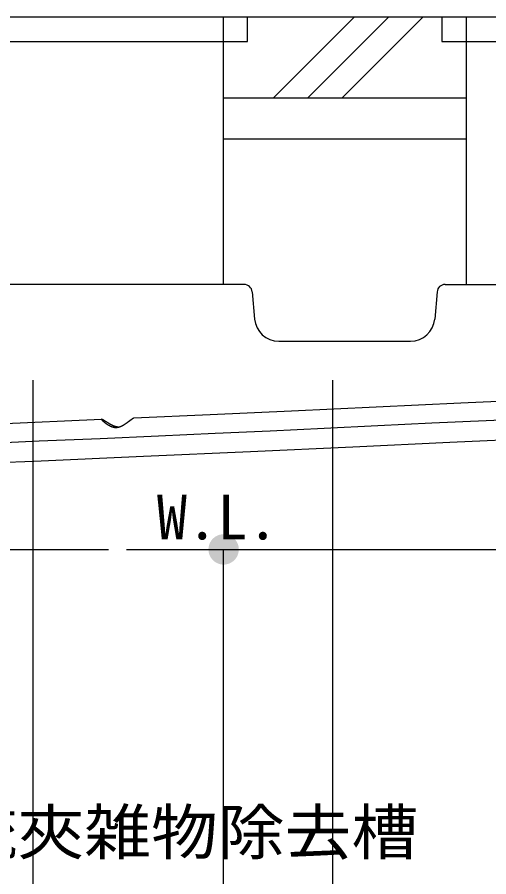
# Model space of a CAD drawing. Units: millimetres, scale not verified. Extents: x -8093 to 8093, y -5792 to 5792.
# Drawn here: x -5822 to -5240, y -2369 to -1308 of the extents above; entities that cross this region are included whole.
import ezdxf
from ezdxf.enums import TextEntityAlignment as Align

# ---------------------------------------------------------------- set-up
doc = ezdxf.new("R2010")
doc.units = ezdxf.units.MM
doc.header["$LTSCALE"] = 30
doc.linetypes.add('LONG_CHAIN', pattern=[21, 18, -1, 1, -1])
doc.linetypes.add('LONG_DOUBLE_CHAIN', pattern=[21.8, 18, -1, 0.6, -0.6, 0.6, -1])
for name, color, linetype, lineweight in [('0-1_00クル-フ-0躯体', 3, 'Continuous', 25), ('0-3_00クル-フ-1機器', 2, 'Continuous', 25), ('0-4_00クル-フ-6寸法', 132, 'Continuous', 25)]:
    doc.layers.add(name, color=color, linetype=linetype, lineweight=lineweight)
doc.styles.add('ＭＳ ゴシック', font='')
doc.styles.get('ＭＳ ゴシック').set_extended_font_data('MS Gothic')

msp = doc.modelspace()

# ---------------------------------------------------------------- linework, layer by layer
at = {"layer": '0-1_00クル-フ-0躯体'}
for p, q in [((-5542.07, -1637.59), (-6193.74, -1637.59)), ((-5293.74, -1637.59), (-4642.07, -1637.59)), ((-5532.11, -1646.72), (-5529.18, -1680.21)), ((-5303.7, -1646.72), (-5306.63, -1680.21)), ((-5499.29, -1707.59), (-5336.52, -1707.59)), ((-5802.9, -1755.6), (-5802.9, -3099.6)), ((-5432.9, -1755.6), (-5432.9, -3099.6)), ((-6046.2, -1817.75), (-5718.17, -1803.97)), ((-6045.2, -1865.75), (-5801.9, -1855.53))]:
    msp.add_line(p, q, dxfattribs=at)
at = {"layer": '0-1_00クル-フ-0躯体', "linetype": 'LONG_DOUBLE_CHAIN'}
msp.add_line((-6249.78, -1964.59), (-4546.03, -1964.59), dxfattribs=at)
at = {"layer": '0-1_00クル-フ-0躯体'}
for points in [[(-5678.35, -1802.29), (-5584.19, -1798.16), (-5483.38, -1793.5), (-5379.07, -1788.58), (-5274.4, -1783.69), (-5172.52, -1779.09), (-5076.58, -1775.07), (-4989.71, -1771.9), (-4915.07, -1769.86)], [(-5717.29, -1804.26), (-5717.38, -1804.21), (-5717.47, -1804.17), (-5717.55, -1804.13), (-5717.62, -1804.1), (-5717.69, -1804.07), (-5717.75, -1804.04), (-5717.8, -1804.02), (-5717.84, -1804.01), (-5717.88, -1803.99), (-5717.92, -1803.98), (-5717.96, -1803.97), (-5717.99, -1803.97), (-5718.03, -1803.96), (-5718.06, -1803.96), (-5718.1, -1803.96), (-5718.13, -1803.96), (-5718.16, -1803.96), (-5718.18, -1803.97), (-5718.21, -1803.97), (-5718.23, -1803.98), (-5718.24, -1803.99), (-5718.25, -1804), (-5718.26, -1804.02), (-5718.26, -1804.03), (-5718.26, -1804.05), (-5718.25, -1804.08), (-5718.24, -1804.1), (-5718.23, -1804.14), (-5718.21, -1804.17), (-5718.18, -1804.21), (-5718.16, -1804.26), (-5718.13, -1804.31), (-5718.1, -1804.36), (-5718.06, -1804.41), (-5718.03, -1804.46), (-5717.99, -1804.51), (-5717.96, -1804.55), (-5717.92, -1804.6), (-5717.88, -1804.65)], [(-5684.03, -1806.15), (-5683.89, -1806.05), (-5683.75, -1805.95), (-5683.6, -1805.84), (-5683.44, -1805.72), (-5683.27, -1805.59), (-5683.1, -1805.46), (-5682.92, -1805.33), (-5682.75, -1805.2), (-5682.58, -1805.07), (-5682.42, -1804.95), (-5682.26, -1804.84), (-5682.12, -1804.73), (-5681.99, -1804.64), (-5681.87, -1804.55), (-5681.76, -1804.46), (-5681.64, -1804.38), (-5681.53, -1804.3), (-5681.42, -1804.21), (-5681.29, -1804.12), (-5681.17, -1804.03), (-5681.03, -1803.93), (-5680.89, -1803.83), (-5680.76, -1803.73), (-5680.62, -1803.63), (-5680.49, -1803.54), (-5680.36, -1803.45), (-5680.24, -1803.37), (-5680.14, -1803.29), (-5680.04, -1803.22), (-5679.95, -1803.16), (-5679.87, -1803.1), (-5679.79, -1803.05), (-5679.71, -1803), (-5679.63, -1802.94), (-5679.55, -1802.89), (-5679.47, -1802.84), (-5679.38, -1802.78), (-5679.29, -1802.73), (-5679.2, -1802.67)], [(-5679.2, -1802.67), (-5679.12, -1802.62), (-5679.03, -1802.57), (-5678.96, -1802.53), (-5678.89, -1802.48), (-5678.82, -1802.45), (-5678.77, -1802.42), (-5678.72, -1802.39), (-5678.68, -1802.37), (-5678.64, -1802.35), (-5678.61, -1802.34), (-5678.57, -1802.33), (-5678.55, -1802.32), (-5678.52, -1802.31), (-5678.5, -1802.3), (-5678.48, -1802.3), (-5678.46, -1802.3), (-5678.45, -1802.29), (-5678.43, -1802.29), (-5678.42, -1802.29), (-5678.41, -1802.29), (-5678.4, -1802.29), (-5678.4, -1802.29), (-5678.39, -1802.29), (-5678.39, -1802.29), (-5678.39, -1802.29), (-5678.38, -1802.29), (-5678.38, -1802.29)], [(-5717.88, -1804.65), (-5717.84, -1804.7), (-5717.79, -1804.75), (-5717.74, -1804.8), (-5717.68, -1804.87), (-5717.62, -1804.93), (-5717.55, -1805.01), (-5717.47, -1805.09), (-5717.38, -1805.18), (-5717.29, -1805.27), (-5717.2, -1805.36), (-5717.11, -1805.45), (-5717.02, -1805.53), (-5716.94, -1805.62), (-5716.85, -1805.7), (-5716.77, -1805.77), (-5716.69, -1805.85), (-5716.61, -1805.93), (-5716.53, -1806), (-5716.44, -1806.08), (-5716.34, -1806.17), (-5716.23, -1806.26), (-5716.11, -1806.37), (-5715.99, -1806.48), (-5715.85, -1806.59), (-5715.72, -1806.71), (-5715.58, -1806.83), (-5715.44, -1806.94), (-5715.31, -1807.05), (-5715.18, -1807.16), (-5715.06, -1807.26), (-5714.94, -1807.36), (-5714.83, -1807.45), (-5714.72, -1807.54), (-5714.61, -1807.63), (-5714.49, -1807.72), (-5714.36, -1807.82), (-5714.22, -1807.93), (-5714.07, -1808.04), (-5713.91, -1808.16)], [(-5712.19, -1807.29), (-5712.33, -1807.2), (-5712.48, -1807.1), (-5712.64, -1807.01), (-5712.81, -1806.9), (-5712.99, -1806.79), (-5713.17, -1806.68), (-5713.36, -1806.56), (-5713.55, -1806.45), (-5713.72, -1806.34), (-5713.9, -1806.23), (-5714.06, -1806.13), (-5714.21, -1806.04), (-5714.34, -1805.95), (-5714.47, -1805.88), (-5714.59, -1805.8), (-5714.72, -1805.73), (-5714.83, -1805.66), (-5714.96, -1805.58), (-5715.08, -1805.5), (-5715.22, -1805.42), (-5715.36, -1805.34), (-5715.51, -1805.25), (-5715.65, -1805.16), (-5715.8, -1805.08), (-5715.94, -1805), (-5716.07, -1804.92), (-5716.19, -1804.85), (-5716.31, -1804.78), (-5716.41, -1804.72), (-5716.5, -1804.67), (-5716.59, -1804.62), (-5716.67, -1804.57), (-5716.76, -1804.53), (-5716.84, -1804.48), (-5716.92, -1804.44), (-5717.01, -1804.39), (-5717.11, -1804.35), (-5717.2, -1804.3), (-5717.29, -1804.26)], [(-5713.91, -1808.16), (-5713.75, -1808.29), (-5713.57, -1808.42), (-5713.4, -1808.55), (-5713.23, -1808.68), (-5713.06, -1808.8), (-5712.9, -1808.92), (-5712.75, -1809.03), (-5712.61, -1809.14), (-5712.47, -1809.24), (-5712.32, -1809.34), (-5712.18, -1809.44), (-5712.03, -1809.54), (-5711.87, -1809.65), (-5711.69, -1809.77), (-5711.51, -1809.89), (-5711.3, -1810.03), (-5711.09, -1810.17), (-5710.87, -1810.31), (-5710.65, -1810.45), (-5710.43, -1810.58), (-5710.22, -1810.72), (-5710.02, -1810.84), (-5709.83, -1810.96), (-5709.65, -1811.07), (-5709.48, -1811.17), (-5709.31, -1811.27), (-5709.14, -1811.36), (-5708.96, -1811.46), (-5708.77, -1811.56), (-5708.56, -1811.67), (-5708.34, -1811.78), (-5708.1, -1811.9), (-5707.86, -1812.02), (-5707.6, -1812.15), (-5707.35, -1812.27), (-5707.1, -1812.39), (-5706.85, -1812.5), (-5706.62, -1812.61), (-5706.41, -1812.7)], [(-5704.31, -1811.67), (-5704.57, -1811.55), (-5704.82, -1811.44), (-5705.04, -1811.33), (-5705.26, -1811.23), (-5705.45, -1811.14), (-5705.65, -1811.04), (-5705.84, -1810.94), (-5706.03, -1810.84), (-5706.23, -1810.74), (-5706.45, -1810.62), (-5706.67, -1810.5), (-5706.91, -1810.37), (-5707.17, -1810.23), (-5707.42, -1810.09), (-5707.67, -1809.96), (-5707.91, -1809.82), (-5708.15, -1809.69), (-5708.37, -1809.56), (-5708.57, -1809.45), (-5708.76, -1809.34), (-5708.94, -1809.24), (-5709.11, -1809.14), (-5709.28, -1809.04), (-5709.44, -1808.95), (-5709.62, -1808.84), (-5709.8, -1808.73), (-5709.99, -1808.62), (-5710.2, -1808.49), (-5710.41, -1808.37), (-5710.62, -1808.24), (-5710.83, -1808.11), (-5711.04, -1807.99), (-5711.24, -1807.87), (-5711.42, -1807.76), (-5711.59, -1807.65), (-5711.75, -1807.55), (-5711.9, -1807.46), (-5712.05, -1807.37), (-5712.19, -1807.29)], [(-5706.41, -1812.7), (-5706.2, -1812.79), (-5706.01, -1812.87), (-5705.82, -1812.95), (-5705.62, -1813.02), (-5705.42, -1813.09), (-5705.21, -1813.16), (-5704.98, -1813.23), (-5704.73, -1813.3), (-5704.47, -1813.38), (-5704.19, -1813.45), (-5703.91, -1813.53), (-5703.63, -1813.6), (-5703.35, -1813.66), (-5703.08, -1813.73), (-5702.83, -1813.78), (-5702.59, -1813.83), (-5702.37, -1813.87), (-5702.17, -1813.9), (-5701.97, -1813.93), (-5701.79, -1813.96), (-5701.61, -1813.97), (-5701.44, -1813.99), (-5701.27, -1813.99), (-5701.1, -1814), (-5700.93, -1814), (-5700.77, -1814), (-5700.61, -1814), (-5700.47, -1814), (-5700.34, -1813.99), (-5700.22, -1813.99), (-5699.9, -1813.97)], [(-5697.56, -1813.67), (-5697.68, -1813.66), (-5697.74, -1813.65), (-5697.8, -1813.65), (-5697.87, -1813.64), (-5697.95, -1813.63), (-5698.04, -1813.62), (-5698.13, -1813.61), (-5698.22, -1813.6), (-5698.32, -1813.59), (-5698.41, -1813.57), (-5698.51, -1813.56), (-5698.61, -1813.54), (-5698.72, -1813.52), (-5698.85, -1813.5), (-5698.98, -1813.47), (-5699.13, -1813.44), (-5699.3, -1813.4), (-5699.49, -1813.36), (-5699.69, -1813.31), (-5699.91, -1813.26), (-5700.14, -1813.2), (-5700.37, -1813.15), (-5700.6, -1813.08), (-5700.82, -1813.02), (-5701.04, -1812.96), (-5701.25, -1812.9), (-5701.45, -1812.84), (-5701.65, -1812.77), (-5701.84, -1812.7), (-5702.04, -1812.63), (-5702.25, -1812.55), (-5702.46, -1812.46), (-5702.7, -1812.37), (-5702.95, -1812.26), (-5703.21, -1812.15), (-5703.49, -1812.03), (-5703.76, -1811.91), (-5704.04, -1811.79), (-5704.31, -1811.67)], [(-5699.9, -1813.97), (-5699.67, -1813.96), (-5699.57, -1813.96), (-5699.45, -1813.95), (-5699.32, -1813.95), (-5699.18, -1813.94), (-5699.02, -1813.93), (-5698.86, -1813.92), (-5698.69, -1813.9), (-5698.52, -1813.88), (-5698.35, -1813.86), (-5698.17, -1813.83), (-5698, -1813.8), (-5697.81, -1813.76), (-5697.62, -1813.71), (-5697.41, -1813.66), (-5697.19, -1813.6), (-5696.95, -1813.54), (-5696.69, -1813.46), (-5696.42, -1813.37), (-5696.13, -1813.28), (-5695.84, -1813.19), (-5695.56, -1813.09), (-5695.28, -1812.99), (-5695.01, -1812.9), (-5694.75, -1812.8), (-5694.52, -1812.71), (-5694.3, -1812.62), (-5694.1, -1812.54), (-5693.89, -1812.45), (-5693.7, -1812.36), (-5693.49, -1812.26), (-5693.28, -1812.15), (-5693.06, -1812.04), (-5692.82, -1811.91), (-5692.56, -1811.78), (-5692.3, -1811.64), (-5692.03, -1811.5), (-5691.77, -1811.35), (-5691.51, -1811.21)], [(-5691.51, -1811.21), (-5691.26, -1811.07), (-5691.02, -1810.93), (-5690.81, -1810.81), (-5690.61, -1810.69), (-5690.41, -1810.58), (-5690.23, -1810.46), (-5690.05, -1810.35), (-5689.86, -1810.23), (-5689.67, -1810.11), (-5689.47, -1809.98), (-5689.25, -1809.84), (-5689.02, -1809.69), (-5688.79, -1809.53), (-5688.55, -1809.37), (-5688.31, -1809.21), (-5688.08, -1809.05), (-5687.85, -1808.9), (-5687.64, -1808.76), (-5687.45, -1808.63), (-5687.27, -1808.5), (-5687.1, -1808.39), (-5686.94, -1808.27), (-5686.78, -1808.16), (-5686.62, -1808.05), (-5686.46, -1807.93), (-5686.29, -1807.81), (-5686.1, -1807.67), (-5685.91, -1807.53), (-5685.71, -1807.39), (-5685.51, -1807.24), (-5685.31, -1807.1), (-5685.12, -1806.96), (-5684.93, -1806.82), (-5684.76, -1806.69), (-5684.59, -1806.57), (-5684.44, -1806.46), (-5684.3, -1806.36), (-5684.16, -1806.26), (-5684.03, -1806.15)], [(-5801.9, -1855.53), (-5666.27, -1849.65), (-5534.27, -1843.68), (-5407.61, -1837.82), (-5288.01, -1832.3), (-5177.18, -1827.32), (-5076.84, -1823.12), (-4988.7, -1819.89), (-4914.47, -1817.86)]]:
    msp.add_lwpolyline(points, dxfattribs=at)
at = {"layer": '0-1_00クル-フ-0躯体', "linetype": 'LONG_CHAIN'}
msp.add_lwpolyline([(-4872.15, -1792.99), (-4953.01, -1794.9), (-5029.88, -1797.2), (-5103.4, -1799.82), (-5174.21, -1802.69), (-5242.94, -1805.74), (-5310.24, -1808.92), (-5376.75, -1812.15), (-5443.1, -1815.37), (-5509.94, -1818.53), (-5577.92, -1821.65), (-5647.69, -1824.77), (-5719.91, -1827.93), (-5795.21, -1831.17), (-5874.26, -1834.53), (-5957.71, -1838.05), (-6046.21, -1841.77)], dxfattribs=at)
at = {"layer": '0-1_00クル-フ-0躯体'}
for centre, radius, start, end in [((-5542.07, -1647.59), 10, 5, 90), ((-5293.74, -1647.59), 10, 90, 175), ((-5499.29, -1677.59), 30, 185, 270), ((-5336.52, -1677.59), 30, 270, 355)]:
    msp.add_arc(centre, radius, start, end, dxfattribs=at)
at = {"layer": '0-3_00クル-フ-1機器'}
for p, q in [((-4131.39, -1307.59), (-7411.44, -1307.59)), ((-5567.81, -1307.59), (-5567.81, -1637.59)), ((-5506.03, -1407.59), (-5406.03, -1307.59)), ((-5463.61, -1407.59), (-5363.61, -1307.59)), ((-5421.18, -1407.59), (-5321.18, -1307.59)), ((-5267.81, -1307.59), (-5267.81, -1637.59)), ((-5267.81, -1407.59), (-5567.81, -1407.59)), ((-5567.81, -1457.59), (-5267.81, -1457.59))]:
    msp.add_line(p, q, dxfattribs=at)
for points in [[(-6197.81, -1307.59), (-6197.81, -1337.59), (-5537.81, -1337.59), (-5537.81, -1307.59)], [(-5297.81, -1307.59), (-5297.81, -1337.59), (-4637.81, -1337.59), (-4637.81, -1307.59)]]:
    msp.add_lwpolyline(points, dxfattribs=at)
at = {"layer": '0-4_00クル-フ-6寸法', "color": 4}
for p in [(-5687.34, -1964.59), (-5567.34, -3149.6)]:
    msp.add_line(p, (-5567.34, -1964.59), dxfattribs=at)
at = {"layer": '0-4_00クル-フ-6寸法'}
for points in [[(-5567.34, -1964.59), (-5581.79, -1952.64), (-5580.18, -1950.93)], [(-5567.34, -1964.59), (-5580.18, -1950.93), (-5578.37, -1949.42)], [(-5567.34, -1964.59), (-5578.37, -1949.42), (-5576.38, -1948.16)], [(-5567.34, -1964.59), (-5576.38, -1948.16), (-5574.25, -1947.16)], [(-5567.34, -1964.59), (-5574.25, -1947.16), (-5572.01, -1946.43)], [(-5567.34, -1964.59), (-5572.01, -1946.43), (-5569.69, -1945.99)], [(-5567.34, -1964.59), (-5569.69, -1945.99), (-5567.34, -1945.84)], [(-5567.34, -1964.59), (-5567.34, -1945.84), (-5564.99, -1945.99)], [(-5567.34, -1964.59), (-5564.99, -1945.99), (-5562.68, -1946.43)], [(-5567.34, -1964.59), (-5562.68, -1946.43), (-5560.44, -1947.16)], [(-5567.34, -1964.59), (-5560.44, -1947.16), (-5558.31, -1948.16)], [(-5567.34, -1964.59), (-5558.31, -1948.16), (-5556.32, -1949.42)], [(-5567.34, -1964.59), (-5556.32, -1949.42), (-5554.51, -1950.93)], [(-5567.34, -1964.59), (-5554.51, -1950.93), (-5552.9, -1952.64)], [(-5567.34, -1964.59), (-5586.06, -1963.42), (-5585.76, -1961.08)], [(-5567.34, -1964.59), (-5585.76, -1961.08), (-5585.18, -1958.8)], [(-5567.34, -1964.59), (-5585.18, -1958.8), (-5584.31, -1956.61)], [(-5567.34, -1964.59), (-5584.31, -1956.61), (-5583.18, -1954.55)], [(-5567.34, -1964.59), (-5583.18, -1954.55), (-5581.79, -1952.64)], [(-5567.34, -1964.59), (-5552.9, -1952.64), (-5551.51, -1954.55)], [(-5567.34, -1964.59), (-5551.51, -1954.55), (-5550.38, -1956.61)], [(-5567.34, -1964.59), (-5550.38, -1956.61), (-5549.51, -1958.8)], [(-5567.34, -1964.59), (-5549.51, -1958.8), (-5548.93, -1961.08)], [(-5567.34, -1964.59), (-5548.93, -1961.08), (-5548.63, -1963.42)], [(-5567.34, -1964.59), (-5586.06, -1965.77), (-5586.06, -1963.42)], [(-5567.34, -1964.59), (-5585.76, -1968.11), (-5586.06, -1965.77)], [(-5567.34, -1964.59), (-5585.18, -1970.39), (-5585.76, -1968.11)], [(-5567.34, -1964.59), (-5584.31, -1972.58), (-5585.18, -1970.39)], [(-5567.34, -1964.59), (-5583.18, -1974.64), (-5584.31, -1972.58)], [(-5567.34, -1964.59), (-5581.79, -1976.55), (-5583.18, -1974.64)], [(-5567.34, -1964.59), (-5580.18, -1978.26), (-5581.79, -1976.55)], [(-5567.34, -1964.59), (-5578.37, -1979.76), (-5580.18, -1978.26)], [(-5567.34, -1964.59), (-5576.38, -1981.02), (-5578.37, -1979.76)], [(-5567.34, -1964.59), (-5574.25, -1982.03), (-5576.38, -1981.02)], [(-5567.34, -1964.59), (-5572.01, -1982.75), (-5574.25, -1982.03)], [(-5567.34, -1964.59), (-5569.69, -1983.2), (-5572.01, -1982.75)], [(-5567.34, -1964.59), (-5567.34, -1983.34), (-5569.69, -1983.2)], [(-5567.34, -1964.59), (-5548.63, -1963.42), (-5548.63, -1965.77)], [(-5567.34, -1964.59), (-5564.99, -1983.2), (-5567.34, -1983.34)], [(-5567.34, -1964.59), (-5562.68, -1982.75), (-5564.99, -1983.2)], [(-5567.34, -1964.59), (-5560.44, -1982.03), (-5562.68, -1982.75)], [(-5567.34, -1964.59), (-5558.31, -1981.02), (-5560.44, -1982.03)], [(-5567.34, -1964.59), (-5556.32, -1979.76), (-5558.31, -1981.02)], [(-5567.34, -1964.59), (-5554.51, -1978.26), (-5556.32, -1979.76)], [(-5567.34, -1964.59), (-5552.9, -1976.55), (-5554.51, -1978.26)], [(-5567.34, -1964.59), (-5551.51, -1974.64), (-5552.9, -1976.55)], [(-5567.34, -1964.59), (-5550.38, -1972.58), (-5551.51, -1974.64)], [(-5567.34, -1964.59), (-5549.51, -1970.39), (-5550.38, -1972.58)], [(-5567.34, -1964.59), (-5548.93, -1968.11), (-5549.51, -1970.39)], [(-5567.34, -1964.59), (-5548.63, -1965.77), (-5548.93, -1968.11)]]:
    msp.add_solid(points, dxfattribs=at)

# ---------------------------------------------------------------- texts
at = {"layer": '0-1_00クル-フ-0躯体', "color": 4, "style": 'ＭＳ ゴシック'}
msp.add_text('W.L.', height=54.99, dxfattribs=at).set_placement((-5649.89, -1968.71), align=Align.BOTTOM_LEFT)
at = {"layer": '0-1_00クル-フ-0躯体', "color": 4, "style": 'ＭＳ ゴシック', "width": 1.1}
msp.add_text('横向流夾雑物除去槽', height=54.99, dxfattribs=at).set_placement((-6069.56, -2357.66), align=Align.BOTTOM_LEFT)

doc.saveas('drawing.dxf')
